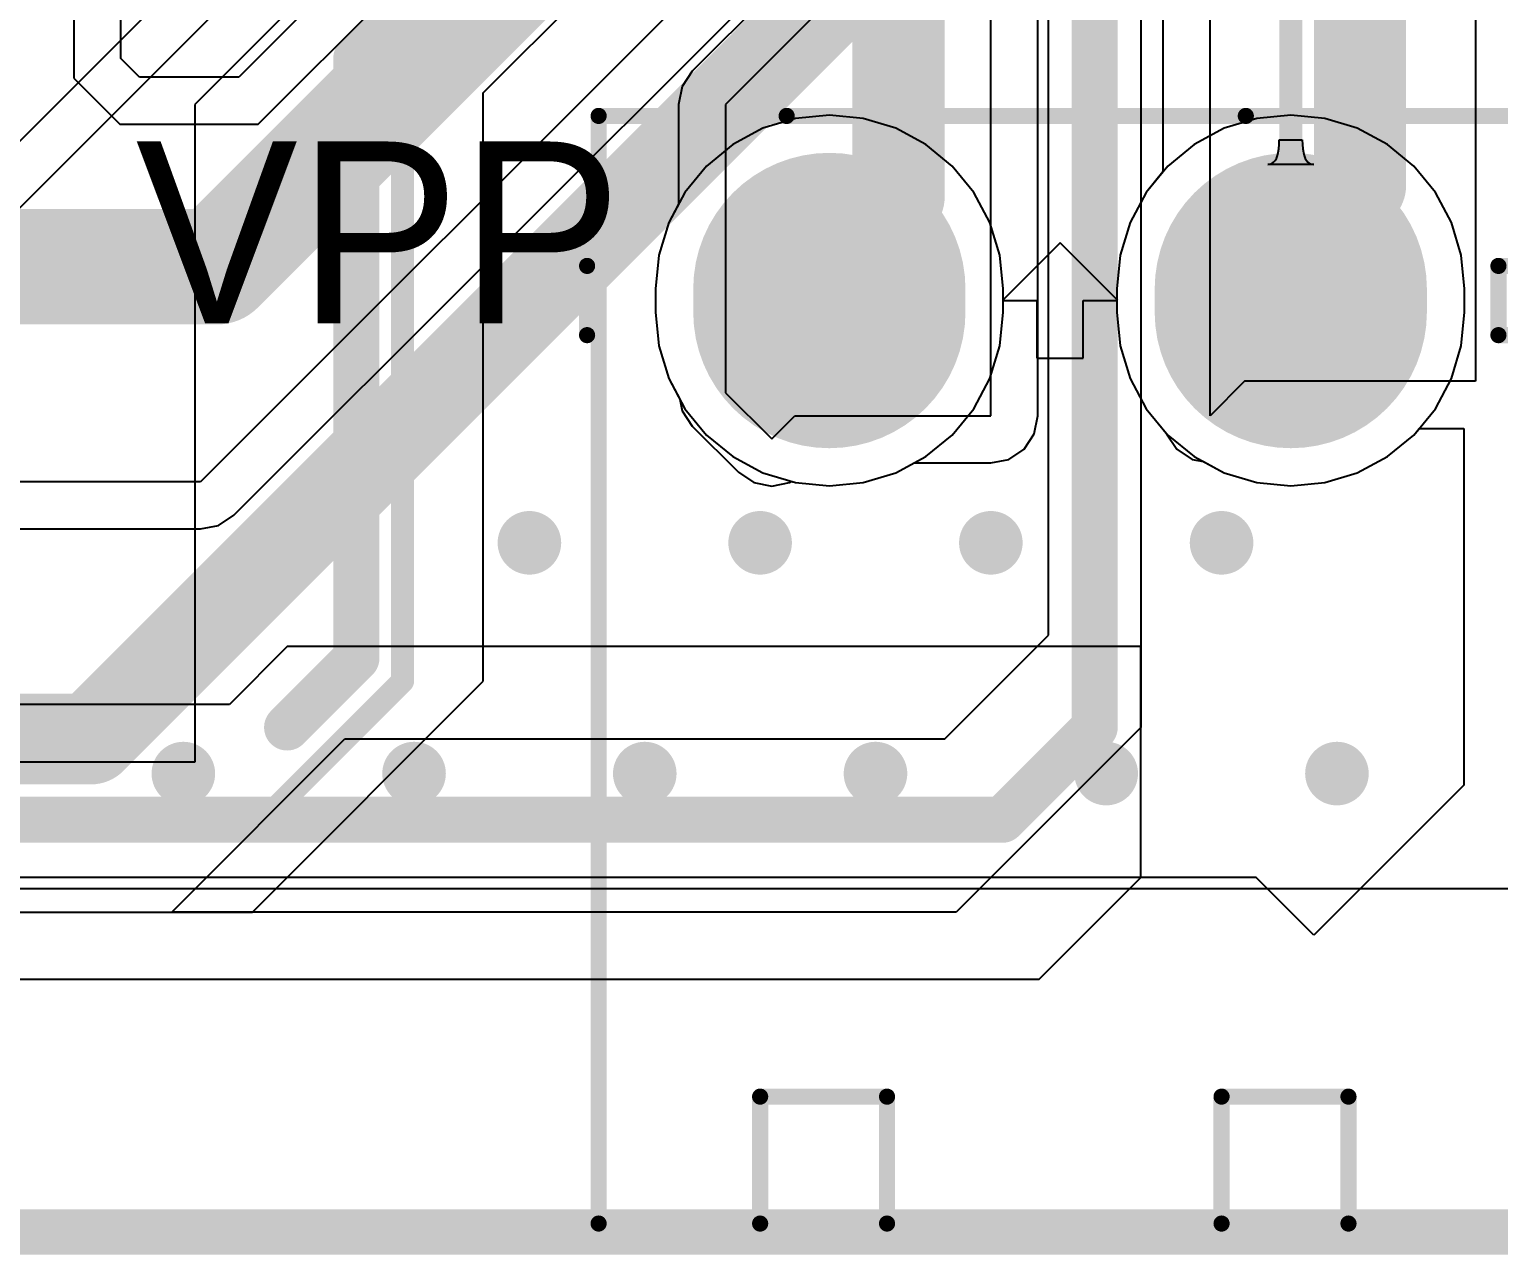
# Model space of a CAD drawing. Header units: millimetres. Extents: x -0.28 to 4.38, y -0.01 to 4.88.
# Drawn here: x 2.073 to 2.71, y -0.013 to 0.517 of the extents above; entities that cross this region are included whole.
import ezdxf

# ---------------------------------------------------------------- set-up
doc = ezdxf.new("R2010")
doc.units = ezdxf.units.MM
doc.header["$MEASUREMENT"] = 0
for name, color, linetype in [('BottomLayer', 5, 'Continuous'), ('BottomSolder', 6, 'Continuous'), ('Mechanical1', 6, 'Continuous'), ('MultiLayer', 9, 'Continuous'), ('PadHoleLayer', 156, 'Continuous'), ('TopLayer', 1, 'Continuous'), ('TopOverlay', 2, 'Continuous'), ('TopSolder', 216, 'Continuous'), ('ViaHoleLayer', 16, 'Continuous')]:
    doc.layers.add(name, color=color, linetype=linetype)

# ---------------------------------------------------------------- blocks, each defined once
blk = doc.blocks.new('KF2_5_08T_32')
at = {"layer": 'BottomLayer', "const_width": 0.11}
for points in [[(0, 0.005), (0, -0.005)], [(0.2, 0.005), (0.2, -0.005)]]:
    blk.add_lwpolyline(points, dxfattribs=at)
at = {"layer": 'BottomLayer', "const_width": 0.055}
for points in [[(-0.0275, 0.005, 1), (0.0275, 0.005, 1)], [(0.1725, 0.005, 1), (0.2275, 0.005, 1)], [(-0.0275, -0.005, 1), (0.0275, -0.005, 1)], [(0.1725, -0.005, 1), (0.2275, -0.005, 1)]]:
    blk.add_lwpolyline(points, format="xyb", close=True, dxfattribs=at)
at = {"layer": 'BottomSolder', "const_width": 0.118}
for points in [[(0, 0.005), (0, -0.005)], [(0.2, 0.005), (0.2, -0.005)]]:
    blk.add_lwpolyline(points, dxfattribs=at)
at = {"layer": 'BottomSolder', "const_width": 0.059}
for points in [[(-0.0295, 0.005, 1), (0.0295, 0.005, 1)], [(0.1705, 0.005, 1), (0.2295, 0.005, 1)], [(-0.0295, -0.005, 1), (0.0295, -0.005, 1)], [(0.1705, -0.005, 1), (0.2295, -0.005, 1)]]:
    blk.add_lwpolyline(points, format="xyb", close=True, dxfattribs=at)
at = {"layer": 'MultiLayer', "const_width": 0.11}
for points in [[(0, 0.005), (0, -0.005)], [(0.2, 0.005), (0.2, -0.005)]]:
    blk.add_lwpolyline(points, dxfattribs=at)
at = {"layer": 'MultiLayer', "const_width": 0.055}
for points in [[(-0.0275, 0.005, 1), (0.0275, 0.005, 1)], [(0.1725, 0.005, 1), (0.2275, 0.005, 1)], [(-0.0275, -0.005, 1), (0.0275, -0.005, 1)], [(0.1725, -0.005, 1), (0.2275, -0.005, 1)]]:
    blk.add_lwpolyline(points, format="xyb", close=True, dxfattribs=at)
at = {"layer": 'PadHoleLayer', "const_width": 0.03}
for points in [[(-0.015, 0, 1), (0.015, 0, 1)], [(0.185, 0, 1), (0.215, 0, 1)]]:
    blk.add_lwpolyline(points, format="xyb", close=True, dxfattribs=at)
at = {"layer": 'TopLayer', "const_width": 0.11}
for points in [[(0, 0.005), (0, -0.005)], [(0.2, 0.005), (0.2, -0.005)]]:
    blk.add_lwpolyline(points, dxfattribs=at)
at = {"layer": 'TopLayer', "const_width": 0.055}
for points in [[(-0.0275, 0.005, 1), (0.0275, 0.005, 1)], [(0.1725, 0.005, 1), (0.2275, 0.005, 1)], [(-0.0275, -0.005, 1), (0.0275, -0.005, 1)], [(0.1725, -0.005, 1), (0.2275, -0.005, 1)]]:
    blk.add_lwpolyline(points, format="xyb", close=True, dxfattribs=at)
at = {"layer": 'TopOverlay'}
for p, q in [((0.1, 0.025), (0.075, 0)), ((0.125, 0), (0.1, 0.025)), ((0.075, 0), (0.09, 0)), ((0.09, 0), (0.09, -0.025)), ((0.11, -0.025), (0.11, 0)), ((0.11, 0), (0.125, 0)), ((0.09, -0.025), (0.11, -0.025))]:
    blk.add_line(p, q, dxfattribs=at)
at = {"layer": 'TopOverlay', "const_width": 0.007}
for points in [[(-0.1, 0.08), (-0.0185, 0.08)], [(-0.1, -0.4), (-0.1, 0.08)], [(-0.0185, 0.08), (0.1805, 0.08)], [(0.1805, 0.08), (0.3, 0.08)], [(0.3, 0.015), (0.3, 0.08)], [(-0.105, -0.015), (-0.105, 0.015)], [(0.29, 0.015), (0.3, 0.015)], [(0.29, -0.015), (0.29, 0.015)], [(0.29, -0.015), (0.3, -0.015)], [(0.3, -0.4), (0.3, -0.015)], [(-0.03, -0.345), (0.025, -0.345)], [(-0.03, -0.4), (-0.03, -0.345)], [(0.025, -0.4), (0.025, -0.345)], [(0.17, -0.345), (0.225, -0.345)], [(0.17, -0.4), (0.17, -0.345)], [(0.225, -0.4), (0.225, -0.345)], [(-0.1, -0.4), (0.3, -0.4)]]:
    blk.add_lwpolyline(points, dxfattribs=at)
at = {"layer": 'TopOverlay', "const_width": 0.0035}
for points in [[(-0.10175, 0.08, 1), (-0.09825, 0.08, 1)], [(-0.10175, 0.08, 1), (-0.09825, 0.08, 1)], [(-0.02025, 0.08, 1), (-0.01675, 0.08, 1)], [(-0.02025, 0.08, 1), (-0.01675, 0.08, 1)], [(0.17875, 0.08, 1), (0.18225, 0.08, 1)], [(0.17875, 0.08, 1), (0.18225, 0.08, 1)], [(0.29825, 0.08, 1), (0.30175, 0.08, 1)], [(0.29825, 0.08, 1), (0.30175, 0.08, 1)], [(-0.10675, 0.015, 1), (-0.10325, 0.015, 1)], [(0.28825, 0.015, 1), (0.29175, 0.015, 1)], [(0.28825, 0.015, 1), (0.29175, 0.015, 1)], [(0.29825, 0.015, 1), (0.30175, 0.015, 1)], [(0.29825, 0.015, 1), (0.30175, 0.015, 1)], [(-0.10675, -0.015, 1), (-0.10325, -0.015, 1)], [(0.28825, -0.015, 1), (0.29175, -0.015, 1)], [(0.28825, -0.015, 1), (0.29175, -0.015, 1)], [(0.29825, -0.015, 1), (0.30175, -0.015, 1)], [(0.29825, -0.015, 1), (0.30175, -0.015, 1)], [(-0.03175, -0.345, 1), (-0.02825, -0.345, 1)], [(-0.03175, -0.345, 1), (-0.02825, -0.345, 1)], [(0.02325, -0.345, 1), (0.02675, -0.345, 1)], [(0.02325, -0.345, 1), (0.02675, -0.345, 1)], [(0.16825, -0.345, 1), (0.17175, -0.345, 1)], [(0.16825, -0.345, 1), (0.17175, -0.345, 1)], [(0.22325, -0.345, 1), (0.22675, -0.345, 1)], [(0.22325, -0.345, 1), (0.22675, -0.345, 1)], [(-0.10175, -0.4, 1), (-0.09825, -0.4, 1)], [(-0.10175, -0.4, 1), (-0.09825, -0.4, 1)], [(-0.03175, -0.4, 1), (-0.02825, -0.4, 1)], [(0.02325, -0.4, 1), (0.02675, -0.4, 1)], [(0.16825, -0.4, 1), (0.17175, -0.4, 1)], [(0.22325, -0.4, 1), (0.22675, -0.4, 1)], [(0.29825, -0.4, 1), (0.30175, -0.4, 1)], [(0.29825, -0.4, 1), (0.30175, -0.4, 1)]]:
    blk.add_lwpolyline(points, format="xyb", close=True, dxfattribs=at)
at = {"layer": 'TopSolder', "const_width": 0.118}
for points in [[(0, 0.005), (0, -0.005)], [(0.2, 0.005), (0.2, -0.005)]]:
    blk.add_lwpolyline(points, dxfattribs=at)
at = {"layer": 'TopSolder', "const_width": 0.059}
for points in [[(-0.0295, 0.005, 1), (0.0295, 0.005, 1)], [(0.1705, 0.005, 1), (0.2295, 0.005, 1)], [(-0.0295, -0.005, 1), (0.0295, -0.005, 1)], [(0.1705, -0.005, 1), (0.2295, -0.005, 1)]]:
    blk.add_lwpolyline(points, format="xyb", close=True, dxfattribs=at)

msp = doc.modelspace()

# ---------------------------------------------------------------- linework, layer by layer
at = {"layer": 'BottomLayer'}
for p, q in [((2.7, 1.315), (2.7, 0.365)), ((2.585, 0.35), (2.585, 1.175)), ((2.56461, 1.16655), (2.56461, 0.45573)), ((2.555, 1.155), (2.555, 0.215)), ((2.515, 0.255), (2.515, 1.085)), ((2.49, 0.4), (2.49, 1.06)), ((2.51039, 0.4), (2.51039, 1.06)), ((2.27, 0.49), (2.38, 0.6)), ((2.23, 0.57), (2.145, 0.485)), ((2.03, 0.43), (2.15, 0.55)), ((2.05039, 0.42155), (2.16442, 0.53558)), ((2.39461, 0.53345), (2.36058, 0.49942)), ((2.415, 0.525), (2.375, 0.485)), ((2.36058, 0.49942), (2.35616, 0.4928)), ((2.35616, 0.4928), (2.35461, 0.485)), ((2.145, 0.485), (2.145, 0.2)), ((2.27, 0.235), (2.27, 0.49)), ((2.35461, 0.485), (2.35461, 0.44176)), ((2.375, 0.485), (2.375, 0.36)), ((2.61455, 0.46418), (2.6148, 0.46579)), ((2.6148, 0.46579), (2.61495, 0.46762)), ((2.61495, 0.46762), (2.615, 0.46966)), ((2.615, 0.46966), (2.625, 0.46966)), ((2.625, 0.46966), (2.62505, 0.46762)), ((2.62505, 0.46762), (2.6252, 0.46579)), ((2.6252, 0.46579), (2.62545, 0.46418)), ((2.61003, 0.45892), (2.61097, 0.45903)), ((2.62997, 0.45892), (2.61003, 0.45892)), ((2.61097, 0.45903), (2.61182, 0.45935)), ((2.61182, 0.45935), (2.61256, 0.45989)), ((2.61256, 0.45989), (2.61321, 0.46064)), ((2.61321, 0.46064), (2.61376, 0.46161)), ((2.61376, 0.46161), (2.6142, 0.46279)), ((2.6142, 0.46279), (2.61455, 0.46418)), ((2.62545, 0.46418), (2.6258, 0.46279)), ((2.6258, 0.46279), (2.62624, 0.46161)), ((2.62624, 0.46161), (2.62679, 0.46064)), ((2.62679, 0.46064), (2.62744, 0.45989)), ((2.62744, 0.45989), (2.62818, 0.45935)), ((2.62818, 0.45935), (2.62903, 0.45903)), ((2.62903, 0.45903), (2.62997, 0.45892)), ((2.56461, 0.45573), (2.55734, 0.44687)), ((2.55734, 0.44687), (2.55037, 0.43384)), ((2.35461, 0.44176), (2.35037, 0.43384)), ((2.35037, 0.43384), (2.34609, 0.4197)), ((2.55037, 0.43384), (2.54609, 0.4197)), ((2.34609, 0.4197), (2.34464, 0.405)), ((2.54609, 0.4197), (2.54464, 0.405)), ((2.34464, 0.405), (2.34464, 0.395)), ((2.54464, 0.405), (2.54464, 0.395)), ((2.34464, 0.395), (2.34609, 0.3803)), ((2.49, 0.35), (2.49, 0.4)), ((2.51039, 0.35), (2.51039, 0.4)), ((2.54464, 0.395), (2.54609, 0.3803)), ((2.34609, 0.3803), (2.35037, 0.36616)), ((2.54609, 0.3803), (2.55037, 0.36616)), ((2.35037, 0.36616), (2.35517, 0.35719)), ((2.55037, 0.36616), (2.55734, 0.35313)), ((2.6, 0.365), (2.585, 0.35)), ((2.7, 0.365), (2.6, 0.365)), ((2.35517, 0.35719), (2.35616, 0.3522)), ((2.375, 0.36), (2.395, 0.34)), ((2.35616, 0.3522), (2.36058, 0.34558)), ((2.55734, 0.35313), (2.56611, 0.34244)), ((2.36058, 0.34558), (2.38058, 0.32558)), ((2.395, 0.34), (2.405, 0.35)), ((2.405, 0.35), (2.49, 0.35)), ((2.50884, 0.3422), (2.51039, 0.35)), ((2.67329, 0.34171), (2.67567, 0.34461)), ((2.67567, 0.34461), (2.695, 0.34461)), ((2.695, 0.34461), (2.695, 0.19)), ((2.50442, 0.33558), (2.50884, 0.3422)), ((2.56611, 0.34244), (2.56616, 0.3422)), ((2.56616, 0.3422), (2.57058, 0.33558)), ((2.66187, 0.33234), (2.67329, 0.34171)), ((2.49, 0.32961), (2.4978, 0.33116)), ((2.4978, 0.33116), (2.50442, 0.33558)), ((2.57058, 0.33558), (2.5772, 0.33116)), ((2.5772, 0.33116), (2.58219, 0.33017)), ((2.64884, 0.32537), (2.66187, 0.33234)), ((2.38058, 0.32558), (2.3872, 0.32116)), ((2.4347, 0.32109), (2.44884, 0.32537)), ((2.44884, 0.32537), (2.45676, 0.32961)), ((2.45676, 0.32961), (2.49, 0.32961)), ((2.58219, 0.33017), (2.59116, 0.32537)), ((2.59116, 0.32537), (2.6053, 0.32109)), ((2.6347, 0.32109), (2.64884, 0.32537)), ((2.3872, 0.32116), (2.395, 0.31961)), ((2.395, 0.31961), (2.4028, 0.32116)), ((2.4028, 0.32116), (2.4035, 0.32163)), ((2.4035, 0.32163), (2.4053, 0.32109)), ((2.4053, 0.32109), (2.42, 0.31964)), ((2.42, 0.31964), (2.4347, 0.32109)), ((2.6053, 0.32109), (2.62, 0.31964)), ((2.62, 0.31964), (2.6347, 0.32109)), ((2.47, 0.21), (2.515, 0.255)), ((2.185, 0.25), (2.16, 0.225)), ((2.555, 0.25), (2.185, 0.25)), ((2.555, 0.15), (2.555, 0.25)), ((2.17, 0.135), (2.27, 0.235)), ((2.16, 0.225), (1.845, 0.225)), ((2.555, 0.215), (2.475, 0.135)), ((2.135, 0.135), (2.21, 0.21)), ((2.21, 0.21), (2.47, 0.21)), ((2.145, 0.2), (1.835, 0.2)), ((2.695, 0.19), (2.63, 0.125)), ((2.605, 0.15), (1.01152, 0.15)), ((2.51089, 0.10589), (2.555, 0.15)), ((2.63, 0.125), (2.605, 0.15)), ((1.85, 0.135), (2.17, 0.135)), ((2.475, 0.135), (2.135, 0.135)), ((1.24921, 0.10589), (2.51089, 0.10589))]:
    msp.add_line(p, q, dxfattribs=at)
at = {"layer": 'BottomLayer', "const_width": 0.01}
for points in [[(2.62, 0.4), (2.62, 1.185)], [(2.445, 0.45706), (2.445, 1.005)], [(2.235, 0.235), (2.235, 0.55)], [(2.42, 0.43206), (2.445, 0.45706)], [(2.42, 0.4), (2.42, 0.43206)], [(2.18, 0.18), (2.235, 0.235)], [(1.83, 0.18), (2.18, 0.18)]]:
    msp.add_lwpolyline(points, dxfattribs=at)
at = {"layer": 'BottomLayer'}
for points, const_width in [([(2.4425, 0.45706, 1), (2.4475, 0.45706, 1)], 0.005), ([(2.4425, 0.45706, 1), (2.4475, 0.45706, 1)], 0.005), ([(2.4175, 0.43206, 1), (2.4225, 0.43206, 1)], 0.005), ([(2.4175, 0.43206, 1), (2.4225, 0.43206, 1)], 0.005), ([(2.4175, 0.4, 1), (2.4225, 0.4, 1)], 0.005), ([(2.6175, 0.4, 1), (2.6225, 0.4, 1)], 0.005), ([(2.18311, 0.295, 1), (2.19689, 0.295, 1)], 0.01378), ([(2.28311, 0.295, 1), (2.29689, 0.295, 1)], 0.01378), ([(2.38311, 0.295, 1), (2.39689, 0.295, 1)], 0.01378), ([(2.48311, 0.295, 1), (2.49689, 0.295, 1)], 0.01378), ([(2.58311, 0.295, 1), (2.59689, 0.295, 1)], 0.01378), ([(2.2325, 0.235, 1), (2.2375, 0.235, 1)], 0.005), ([(2.2325, 0.235, 1), (2.2375, 0.235, 1)], 0.005), ([(2.13311, 0.195, 1), (2.14689, 0.195, 1)], 0.01378), ([(2.23311, 0.195, 1), (2.24689, 0.195, 1)], 0.01378), ([(2.33311, 0.195, 1), (2.34689, 0.195, 1)], 0.01378), ([(2.43311, 0.195, 1), (2.44689, 0.195, 1)], 0.01378), ([(2.53311, 0.195, 1), (2.54689, 0.195, 1)], 0.01378), ([(2.63311, 0.195, 1), (2.64689, 0.195, 1)], 0.01378), ([(2.1775, 0.18, 1), (2.1825, 0.18, 1)], 0.005), ([(2.1775, 0.18, 1), (2.1825, 0.18, 1)], 0.005)]:
    msp.add_lwpolyline(points, format="xyb", close=True, dxfattribs=dict(at, const_width=const_width))
at = {"layer": 'BottomSolder'}
for points, const_width in [([(2.65, 0.45), (2.65, 1.19)], 0.04), ([(2.535, 0.215), (2.535, 1.12)], 0.02), ([(2.45, 0.445), (2.45, 1.04)], 0.04), ([(2.215, 0.505), (2.36, 0.65)], 0.02), ([(2.215, 0.245), (2.215, 0.505)], 0.02), ([(2.185, 0.215), (2.215, 0.245)], 0.02), ([(2.495, 0.175), (2.535, 0.215)], 0.02), ([(1.825, 0.175), (2.495, 0.175)], 0.02)]:
    msp.add_lwpolyline(points, dxfattribs=dict(at, const_width=const_width))
for points, const_width in [([(2.21, 0.505, 1), (2.22, 0.505, 1)], 0.01), ([(2.21, 0.505, 1), (2.22, 0.505, 1)], 0.01), ([(2.44, 0.445, 1), (2.46, 0.445, 1)], 0.02), ([(2.64, 0.45, 1), (2.66, 0.45, 1)], 0.02), ([(2.21, 0.245, 1), (2.22, 0.245, 1)], 0.01), ([(2.21, 0.245, 1), (2.22, 0.245, 1)], 0.01), ([(2.18, 0.215, 1), (2.19, 0.215, 1)], 0.01), ([(2.53, 0.215, 1), (2.54, 0.215, 1)], 0.01), ([(2.53, 0.215, 1), (2.54, 0.215, 1)], 0.01), ([(2.49, 0.175, 1), (2.5, 0.175, 1)], 0.01), ([(2.49, 0.175, 1), (2.5, 0.175, 1)], 0.01)]:
    msp.add_lwpolyline(points, format="xyb", close=True, dxfattribs=dict(at, const_width=const_width))
at = {"layer": 'Mechanical1'}
for const_width in [0.01969, 0.01181]:
    msp.add_lwpolyline([(0.1609, -0.00361), (3.23177, -0.00361)], dxfattribs=dict(at, const_width=const_width))
at = {"layer": 'MultiLayer', "const_width": 0.01378}
for points in [[(2.18311, 0.295, 1), (2.19689, 0.295, 1)], [(2.28311, 0.295, 1), (2.29689, 0.295, 1)], [(2.38311, 0.295, 1), (2.39689, 0.295, 1)], [(2.48311, 0.295, 1), (2.49689, 0.295, 1)], [(2.58311, 0.295, 1), (2.59689, 0.295, 1)], [(2.13311, 0.195, 1), (2.14689, 0.195, 1)], [(2.23311, 0.195, 1), (2.24689, 0.195, 1)], [(2.33311, 0.195, 1), (2.34689, 0.195, 1)], [(2.43311, 0.195, 1), (2.44689, 0.195, 1)], [(2.53311, 0.195, 1), (2.54689, 0.195, 1)], [(2.63311, 0.195, 1), (2.64689, 0.195, 1)]]:
    msp.add_lwpolyline(points, format="xyb", close=True, dxfattribs=at)
at = {"layer": 'TopLayer'}
for p, q in [((2.50668, 0.83942), (2.16405, 0.49679)), ((2.1725, 0.4764), (2.5211, 0.825)), ((2.5175, 0.6914), (2.1475, 0.3214)), ((2.16192, 0.30698), (2.52595, 0.671)), ((2.0925, 0.5864), (2.0925, 0.4964)), ((2.11289, 0.50484), (2.11289, 0.53236)), ((2.12095, 0.49679), (2.11289, 0.50484)), ((2.16405, 0.49679), (2.12095, 0.49679)), ((2.0925, 0.4964), (2.1125, 0.4764)), ((2.4053, 0.47891), (2.39116, 0.47463)), ((2.42, 0.48036), (2.4053, 0.47891)), ((2.4347, 0.47891), (2.42, 0.48036)), ((2.44884, 0.47463), (2.4347, 0.47891)), ((2.6053, 0.47891), (2.59116, 0.47463)), ((2.62, 0.48036), (2.6053, 0.47891)), ((2.6347, 0.47891), (2.62, 0.48036)), ((2.64884, 0.47463), (2.6347, 0.47891)), ((2.1125, 0.4764), (2.1725, 0.4764)), ((2.39116, 0.47463), (2.37813, 0.46766)), ((2.46187, 0.46766), (2.44884, 0.47463)), ((2.59116, 0.47463), (2.57813, 0.46766)), ((2.66187, 0.46766), (2.64884, 0.47463)), ((2.37813, 0.46766), (2.36671, 0.45829)), ((2.47329, 0.45829), (2.46187, 0.46766)), ((2.57813, 0.46766), (2.56671, 0.45829)), ((2.67329, 0.45829), (2.66187, 0.46766)), ((2.36671, 0.45829), (2.35734, 0.44687)), ((2.48266, 0.44687), (2.47329, 0.45829)), ((2.56671, 0.45829), (2.55734, 0.44687)), ((2.68266, 0.44687), (2.67329, 0.45829)), ((2.35734, 0.44687), (2.35037, 0.43384)), ((2.48963, 0.43384), (2.48266, 0.44687)), ((2.55734, 0.44687), (2.55037, 0.43384)), ((2.68963, 0.43384), (2.68266, 0.44687)), ((2.35037, 0.43384), (2.34609, 0.4197)), ((2.49391, 0.4197), (2.48963, 0.43384)), ((2.55037, 0.43384), (2.54609, 0.4197)), ((2.69391, 0.4197), (2.68963, 0.43384)), ((2.34609, 0.4197), (2.34464, 0.405)), ((2.49536, 0.405), (2.49391, 0.4197)), ((2.54609, 0.4197), (2.54464, 0.405)), ((2.69536, 0.405), (2.69391, 0.4197)), ((2.34464, 0.405), (2.34464, 0.395)), ((2.49536, 0.395), (2.49536, 0.405)), ((2.54464, 0.405), (2.54464, 0.395)), ((2.69536, 0.395), (2.69536, 0.405)), ((2.34464, 0.395), (2.34609, 0.3803)), ((2.49391, 0.3803), (2.49536, 0.395)), ((2.54464, 0.395), (2.54609, 0.3803)), ((2.69391, 0.3803), (2.69536, 0.395)), ((2.34609, 0.3803), (2.35037, 0.36616)), ((2.48963, 0.36616), (2.49391, 0.3803)), ((2.54609, 0.3803), (2.55037, 0.36616)), ((2.68963, 0.36616), (2.69391, 0.3803)), ((2.35037, 0.36616), (2.35734, 0.35313)), ((2.48266, 0.35313), (2.48963, 0.36616)), ((2.55037, 0.36616), (2.55734, 0.35313)), ((2.68266, 0.35313), (2.68963, 0.36616)), ((2.35734, 0.35313), (2.36671, 0.34171)), ((2.47329, 0.34171), (2.48266, 0.35313)), ((2.55734, 0.35313), (2.56671, 0.34171)), ((2.67329, 0.34171), (2.68266, 0.35313)), ((2.36671, 0.34171), (2.37813, 0.33234)), ((2.46187, 0.33234), (2.47329, 0.34171)), ((2.56671, 0.34171), (2.57813, 0.33234)), ((2.66187, 0.33234), (2.67329, 0.34171)), ((2.37813, 0.33234), (2.39116, 0.32537)), ((2.44884, 0.32537), (2.46187, 0.33234)), ((2.57813, 0.33234), (2.59116, 0.32537)), ((2.64884, 0.32537), (2.66187, 0.33234)), ((2.39116, 0.32537), (2.4053, 0.32109)), ((2.4347, 0.32109), (2.44884, 0.32537)), ((2.59116, 0.32537), (2.6053, 0.32109)), ((2.6347, 0.32109), (2.64884, 0.32537)), ((2.1475, 0.3214), (1.9675, 0.3214)), ((2.4053, 0.32109), (2.42, 0.31964)), ((2.42, 0.31964), (2.4347, 0.32109)), ((2.6053, 0.32109), (2.62, 0.31964)), ((2.62, 0.31964), (2.6347, 0.32109)), ((2.1553, 0.30256), (2.16192, 0.30698)), ((1.9675, 0.301), (2.1475, 0.301)), ((2.1475, 0.301), (2.1553, 0.30256)), ((2.74258, 0.145), (1.01152, 0.145))]:
    msp.add_line(p, q, dxfattribs=at)
for points, const_width in [([(2.15463, 0.41463), (2.485, 0.745)], 0.05), ([(2.1, 0.21), (2.48, 0.59)], 0.03937), ([(1.96273, 0.41463), (2.15463, 0.41463)], 0.05), ([(1.845, 0.21), (2.1, 0.21)], 0.03937)]:
    msp.add_lwpolyline(points, dxfattribs=dict(at, const_width=const_width))
for points, const_width in [([(2.14213, 0.41463, 1), (2.16713, 0.41463, 1)], 0.025), ([(2.14213, 0.41463, 1), (2.16713, 0.41463, 1)], 0.025), ([(2.18311, 0.295, 1), (2.19689, 0.295, 1)], 0.01378), ([(2.28311, 0.295, 1), (2.29689, 0.295, 1)], 0.01378), ([(2.38311, 0.295, 1), (2.39689, 0.295, 1)], 0.01378), ([(2.48311, 0.295, 1), (2.49689, 0.295, 1)], 0.01378), ([(2.58311, 0.295, 1), (2.59689, 0.295, 1)], 0.01378), ([(2.09016, 0.21, 1), (2.10984, 0.21, 1)], 0.01969), ([(2.09016, 0.21, 1), (2.10984, 0.21, 1)], 0.01969), ([(2.13311, 0.195, 1), (2.14689, 0.195, 1)], 0.01378), ([(2.23311, 0.195, 1), (2.24689, 0.195, 1)], 0.01378), ([(2.33311, 0.195, 1), (2.34689, 0.195, 1)], 0.01378), ([(2.43311, 0.195, 1), (2.44689, 0.195, 1)], 0.01378), ([(2.53311, 0.195, 1), (2.54689, 0.195, 1)], 0.01378), ([(2.63311, 0.195, 1), (2.64689, 0.195, 1)], 0.01378)]:
    msp.add_lwpolyline(points, format="xyb", close=True, dxfattribs=dict(at, const_width=const_width))
at = {"layer": 'ViaHoleLayer', "const_width": 0.00787}
for points in [[(2.18606, 0.295, 1), (2.19394, 0.295, 1)], [(2.28606, 0.295, 1), (2.29394, 0.295, 1)], [(2.38606, 0.295, 1), (2.39394, 0.295, 1)], [(2.48606, 0.295, 1), (2.49394, 0.295, 1)], [(2.58606, 0.295, 1), (2.59394, 0.295, 1)], [(2.13606, 0.195, 1), (2.14394, 0.195, 1)], [(2.23606, 0.195, 1), (2.24394, 0.195, 1)], [(2.33606, 0.195, 1), (2.34394, 0.195, 1)], [(2.43606, 0.195, 1), (2.44394, 0.195, 1)], [(2.53606, 0.195, 1), (2.54394, 0.195, 1)], [(2.63606, 0.195, 1), (2.64394, 0.195, 1)]]:
    msp.add_lwpolyline(points, format="xyb", close=True, dxfattribs=at)

# ---------------------------------------------------------------- block references
msp.add_blockref('KF2_5_08T_32', (2.42, 0.4))

# ---------------------------------------------------------------- texts
at = {"layer": 'TopOverlay'}
msp.add_text('VPP', height=0.07874, dxfattribs=at).set_placement((2.11937, 0.39018))

doc.saveas('drawing.dxf')
